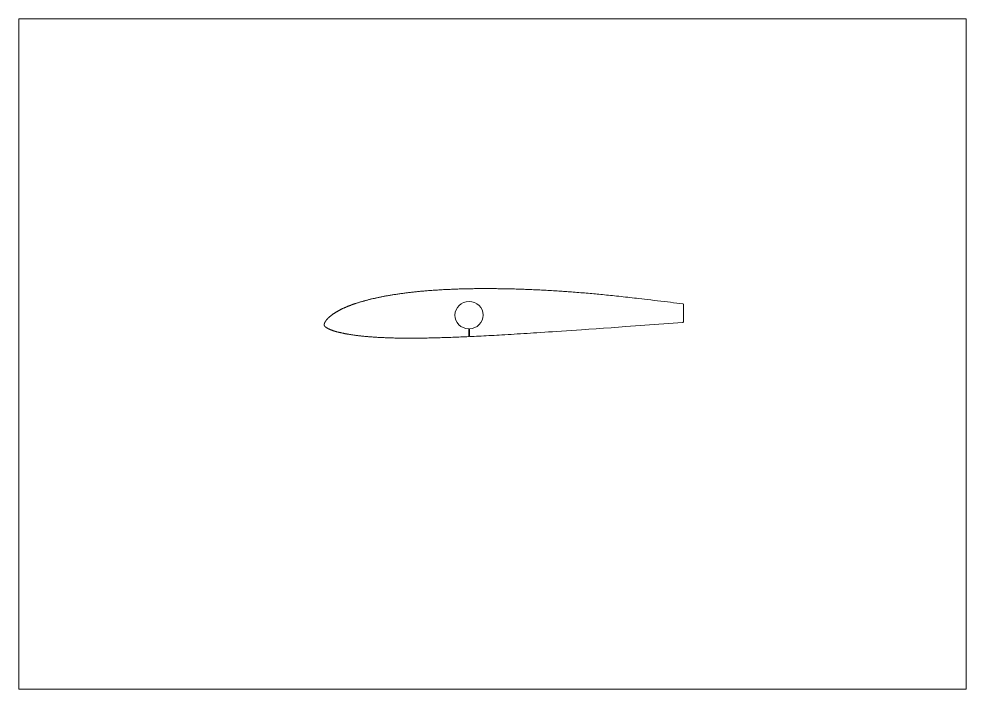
# Paper-space layout 'Sheet' of a CAD drawing. Header units: millimetres. Extents: x 0 to 420, y 0 to 297.
# The model-space entities are those that its viewports show. They can reach past a viewport. Long polylines and large blocks are cut down to what shows.
import ezdxf

# ---------------------------------------------------------------- set-up
doc = ezdxf.new("R2010")
doc.units = ezdxf.units.MM
doc.layers.add('Geometries', color=7, linetype='Continuous')

msp = doc.modelspace()

# ---------------------------------------------------------------- linework, layer by layer
at = {"layer": 'Geometries', "linetype": 'Continuous', "lineweight": 13}
for p, q in [((294.64, 162.8), (294.64, 170.56)), ((199.46, 159.65), (199.46, 156.2)), ((199.76, 156.21), (199.76, 159.65))]:
    msp.add_line(p, q, dxfattribs=at)
at = {"layer": 'Geometries', "linetype": 'Continuous', "lineweight": 13, "flags": 128}
for points in [[(135.37, 161.62), (135.38, 161.66), (135.39, 161.7), (135.39, 161.75), (135.4, 161.79), (135.41, 161.84), (135.42, 161.88), (135.43, 161.92), (135.45, 161.97), (135.46, 162.02), (135.48, 162.07), (135.49, 162.11), (135.51, 162.16), (135.53, 162.21), (135.55, 162.26), (135.57, 162.31), (135.59, 162.36), (135.62, 162.41), (135.64, 162.46), (135.67, 162.51), (135.69, 162.56), (135.72, 162.62), (135.75, 162.67), (135.78, 162.73), (135.81, 162.78), (135.85, 162.84), (135.88, 162.89), (135.91, 162.95), (135.95, 163), (135.99, 163.06), (136.03, 163.12), (136.07, 163.18), (136.11, 163.23), (136.16, 163.3), (136.21, 163.38), (136.27, 163.45), (136.32, 163.51), (136.38, 163.58), (136.43, 163.65), (136.49, 163.72), (136.54, 163.78), (136.6, 163.85), (136.67, 163.93), (136.74, 164), (136.81, 164.08), (136.88, 164.16), (136.95, 164.23), (137.02, 164.31), (137.1, 164.39), (137.18, 164.47), (137.26, 164.55), (137.34, 164.62), (137.42, 164.7), (137.5, 164.78), (137.59, 164.85), (137.67, 164.92), (137.74, 164.99), (137.82, 165.06), (137.9, 165.12), (137.98, 165.19), (138.06, 165.25), (138.17, 165.34), (138.28, 165.43), (138.39, 165.51), (138.49, 165.6), (138.6, 165.68), (138.71, 165.77), (138.82, 165.85), (138.94, 165.93), (139.04, 166.01), (139.15, 166.09), (139.25, 166.16), (139.36, 166.24), (139.47, 166.31), (139.58, 166.39), (139.68, 166.46), (139.79, 166.52), (139.89, 166.59), (139.99, 166.66), (140.1, 166.72), (140.23, 166.81), (140.37, 166.89), (140.5, 166.97), (140.64, 167.05), (140.78, 167.13), (140.91, 167.21), (141.05, 167.29), (141.21, 167.39), (141.37, 167.48), (141.53, 167.57), (141.69, 167.66), (141.85, 167.75), (142.01, 167.83), (142.17, 167.92), (142.32, 168), (142.48, 168.08), (142.63, 168.16), (142.78, 168.24), (142.93, 168.31), (143.08, 168.38), (143.23, 168.46), (143.39, 168.53), (143.54, 168.6), (143.69, 168.67), (143.87, 168.76), (144.05, 168.84), (144.23, 168.92), (144.41, 169), (144.59, 169.08), (144.77, 169.16), (144.96, 169.24), (145.14, 169.32), (145.33, 169.4), (145.52, 169.48), (145.7, 169.55), (145.92, 169.64), (146.14, 169.73), (146.35, 169.82), (146.57, 169.9), (146.79, 169.99), (147.01, 170.07), (147.22, 170.15), (147.43, 170.23), (147.63, 170.3), (147.84, 170.38), (148.05, 170.45), (148.27, 170.53), (148.49, 170.61), (148.71, 170.69), (148.94, 170.76), (149.16, 170.84), (149.38, 170.91), (149.64, 171), (149.91, 171.08), (150.17, 171.17), (150.43, 171.25), (150.7, 171.34), (150.97, 171.42), (151.24, 171.5), (151.51, 171.58), (151.78, 171.66), (152.06, 171.74), (152.33, 171.82), (152.6, 171.9), (152.88, 171.98), (153.16, 172.05), (153.43, 172.13), (153.71, 172.2), (153.99, 172.28), (154.26, 172.35), (154.57, 172.43), (154.87, 172.51), (155.18, 172.59), (155.49, 172.66), (155.79, 172.74), (156.1, 172.81), (156.41, 172.89), (156.71, 172.96), (157.02, 173.03), (157.33, 173.1), (157.63, 173.17), (157.93, 173.24), (158.23, 173.31), (158.54, 173.37), (158.88, 173.45), (159.23, 173.52), (159.57, 173.59), (159.92, 173.66), (160.26, 173.73), (160.61, 173.8), (160.95, 173.87), (161.3, 173.94), (161.66, 174.01), (162.02, 174.08), (162.38, 174.14), (162.75, 174.21), (163.11, 174.28), (163.47, 174.34), (163.87, 174.41), (164.27, 174.48), (164.66, 174.55), (165.06, 174.61), (165.46, 174.68), (165.85, 174.74), (166.25, 174.81), (166.69, 174.88), (167.13, 174.94), (167.56, 175.01), (168, 175.07), (168.44, 175.14), (168.88, 175.2), (169.32, 175.26), (169.76, 175.32), (170.19, 175.38), (170.63, 175.44), (171.06, 175.49), (171.5, 175.55), (171.93, 175.6), (172.36, 175.66), (172.8, 175.71), (173.25, 175.76), (173.7, 175.82), (174.14, 175.87), (174.59, 175.92), (175.03, 175.96), (175.47, 176.01), (175.91, 176.06), (176.35, 176.1), (176.8, 176.15), (177.25, 176.19), (177.69, 176.24), (178.14, 176.28), (178.59, 176.32), (179.04, 176.36), (179.49, 176.4), (180.01, 176.45), (180.54, 176.49), (181.06, 176.53), (181.59, 176.58), (182.11, 176.62), (182.63, 176.66), (183.13, 176.69), (183.62, 176.73), (184.12, 176.76), (184.61, 176.8), (185.11, 176.83), (185.63, 176.86), (186.16, 176.89), (186.68, 176.93), (187.21, 176.96), (187.73, 176.99), (188.26, 177.02), (188.75, 177.04), (189.25, 177.07), (189.74, 177.09), (190.24, 177.12), (190.73, 177.14), (191.29, 177.16), (191.84, 177.19), (192.39, 177.21), (192.94, 177.23), (193.5, 177.25), (194.05, 177.27), (194.6, 177.29), (195.16, 177.31), (195.79, 177.33), (196.42, 177.34), (197.05, 177.36), (197.68, 177.38), (198.31, 177.39), (198.93, 177.4), (199.55, 177.42), (200.17, 177.43), (200.79, 177.44), (201.42, 177.45), (202.05, 177.46), (202.69, 177.46), (203.32, 177.47), (203.95, 177.47), (204.58, 177.48), (205.21, 177.48), (205.85, 177.48), (206.48, 177.49), (207.11, 177.49), (207.74, 177.49), (208.38, 177.48), (209.01, 177.48), (209.64, 177.48), (210.34, 177.47), (211.03, 177.47), (211.73, 177.46), (212.42, 177.45), (213.12, 177.44), (213.87, 177.43), (214.62, 177.42), (215.37, 177.41), (216.12, 177.39), (216.87, 177.38), (217.62, 177.36), (218.32, 177.35), (219.03, 177.33), (219.74, 177.31), (220.44, 177.29), (221.15, 177.27), (221.85, 177.25), (222.56, 177.22), (223.27, 177.2), (223.97, 177.18), (224.68, 177.15), (225.37, 177.12), (226.07, 177.1), (226.76, 177.07), (227.45, 177.04), (228.16, 177.01), (228.87, 176.98), (229.57, 176.94), (230.28, 176.91), (230.98, 176.88), (231.68, 176.84), (232.37, 176.81), (233.06, 176.77), (233.76, 176.73), (234.58, 176.69), (235.41, 176.64), (236.23, 176.59), (237.06, 176.54), (237.88, 176.49), (238.71, 176.44), (239.41, 176.39), (240.12, 176.35), (240.82, 176.3), (241.53, 176.25), (242.23, 176.2), (242.92, 176.15), (243.62, 176.1), (244.31, 176.05), (245, 176), (245.83, 175.94), (246.65, 175.88), (247.47, 175.81), (248.3, 175.75), (249.12, 175.68), (249.94, 175.61), (250.77, 175.54), (251.59, 175.47), (252.41, 175.4), (253.24, 175.33), (254.06, 175.25), (254.88, 175.18), (255.66, 175.11), (256.43, 175.03), (257.21, 174.96), (257.99, 174.88), (258.76, 174.81), (259.66, 174.72), (260.55, 174.63), (261.45, 174.54), (262.35, 174.45), (263.24, 174.36), (264.14, 174.26), (265.04, 174.17), (266.02, 174.06), (267.01, 173.96), (268, 173.85), (268.98, 173.74), (269.97, 173.63), (270.95, 173.52), (271.94, 173.41), (272.92, 173.3), (273.91, 173.18), (274.89, 173.07), (276.18, 172.92), (277.47, 172.77), (278.76, 172.62), (280.23, 172.44), (281.69, 172.27), (283.16, 172.1), (284.62, 171.92), (286.09, 171.75), (287.55, 171.57), (288.93, 171.41), (290.32, 171.24), (291.7, 171.08), (293.08, 170.92), (294.46, 170.75)], [(294.46, 170.75), (294.47, 170.75), (294.49, 170.75), (294.5, 170.75), (294.51, 170.74), (294.52, 170.74), (294.54, 170.73), (294.55, 170.72), (294.56, 170.71), (294.57, 170.7), (294.58, 170.7), (294.59, 170.68), (294.6, 170.67), (294.61, 170.66), (294.62, 170.65), (294.62, 170.64), (294.63, 170.62), (294.63, 170.61), (294.64, 170.6), (294.64, 170.58), (294.64, 170.57), (294.64, 170.56)], [(199.46, 156.2), (198.57, 156.16), (197.67, 156.12), (196.78, 156.08), (195.89, 156.04), (195, 156.01), (194.13, 155.97), (193.25, 155.94), (192.37, 155.91), (191.5, 155.87), (190.72, 155.85), (189.93, 155.82), (189.15, 155.79), (188.37, 155.77), (187.59, 155.75), (186.81, 155.72), (186.02, 155.7), (185.24, 155.68), (184.54, 155.66), (183.84, 155.65), (183.14, 155.63), (182.44, 155.61), (181.74, 155.6), (181.05, 155.59), (180.36, 155.57), (179.67, 155.56), (178.98, 155.55), (178.37, 155.55), (177.76, 155.54), (177.14, 155.53), (176.53, 155.53), (175.91, 155.52), (175.3, 155.52), (174.68, 155.52), (174.07, 155.51), (173.48, 155.51), (172.89, 155.51), (172.31, 155.52), (171.72, 155.52), (171.13, 155.52), (170.54, 155.53), (169.99, 155.53), (169.44, 155.54), (168.88, 155.55), (168.33, 155.55), (167.77, 155.56), (167.22, 155.58), (166.67, 155.59), (166.11, 155.6), (165.56, 155.61), (165.01, 155.63), (164.57, 155.64), (164.14, 155.66), (163.7, 155.67), (163.27, 155.69), (162.83, 155.7), (162.37, 155.72), (161.91, 155.74), (161.45, 155.76), (160.99, 155.78), (160.53, 155.8), (160.07, 155.83), (159.63, 155.85), (159.2, 155.87), (158.76, 155.9), (158.33, 155.93), (157.89, 155.95), (157.46, 155.98), (157.03, 156.01), (156.59, 156.04), (156.16, 156.07), (155.72, 156.11), (155.38, 156.13), (155.04, 156.16), (154.7, 156.19), (154.36, 156.22), (154.02, 156.25), (153.67, 156.28), (153.32, 156.31), (152.97, 156.35), (152.62, 156.38), (152.27, 156.42), (151.92, 156.46), (151.58, 156.49), (151.23, 156.53), (150.89, 156.57), (150.58, 156.61), (150.28, 156.64), (149.97, 156.68), (149.66, 156.72), (149.36, 156.76), (149.05, 156.8), (148.74, 156.84), (148.44, 156.89), (148.13, 156.93), (147.83, 156.98), (147.52, 157.02), (147.22, 157.07), (146.91, 157.12), (146.61, 157.17), (146.3, 157.22), (146, 157.27), (145.78, 157.31), (145.57, 157.34), (145.35, 157.38), (145.14, 157.42), (144.92, 157.46), (144.71, 157.5), (144.5, 157.54), (144.29, 157.58), (144.09, 157.62), (143.87, 157.67), (143.65, 157.71), (143.43, 157.76), (143.21, 157.81), (142.99, 157.86), (142.77, 157.91), (142.55, 157.96), (142.31, 158.02), (142.07, 158.08), (141.83, 158.13), (141.59, 158.19), (141.35, 158.25), (141.18, 158.3), (141.01, 158.34), (140.85, 158.39), (140.68, 158.43), (140.55, 158.47), (140.42, 158.5), (140.29, 158.54), (140.16, 158.58), (140, 158.63), (139.85, 158.68), (139.69, 158.73), (139.54, 158.78), (139.39, 158.83), (139.23, 158.88), (139.08, 158.93), (138.94, 158.99), (138.79, 159.04), (138.64, 159.1), (138.49, 159.15), (138.35, 159.21), (138.21, 159.27), (138.06, 159.32), (137.92, 159.38), (137.83, 159.42), (137.73, 159.46), (137.64, 159.51), (137.54, 159.55), (137.45, 159.59), (137.36, 159.63), (137.27, 159.68), (137.18, 159.72), (137.09, 159.76), (137.01, 159.81), (136.92, 159.85), (136.85, 159.89), (136.79, 159.93), (136.72, 159.97), (136.65, 160.01), (136.58, 160.05), (136.52, 160.09), (136.45, 160.13), (136.39, 160.17), (136.32, 160.22), (136.26, 160.26), (136.19, 160.31), (136.13, 160.35), (136.07, 160.4), (136, 160.45), (135.94, 160.5), (135.88, 160.55), (135.85, 160.58), (135.81, 160.6), (135.78, 160.63), (135.75, 160.66), (135.71, 160.69), (135.69, 160.72), (135.66, 160.74), (135.64, 160.77), (135.62, 160.79), (135.59, 160.82), (135.57, 160.85), (135.55, 160.87), (135.53, 160.9), (135.51, 160.93), (135.49, 160.96), (135.48, 160.98), (135.46, 161), (135.45, 161.03), (135.44, 161.05), (135.43, 161.08), (135.42, 161.1), (135.41, 161.13), (135.4, 161.16), (135.39, 161.18), (135.38, 161.21), (135.37, 161.24), (135.37, 161.27), (135.36, 161.29), (135.36, 161.32), (135.36, 161.35), (135.36, 161.37), (135.36, 161.4), (135.36, 161.43), (135.36, 161.46), (135.36, 161.5), (135.36, 161.53), (135.37, 161.56), (135.37, 161.59), (135.37, 161.62)], [(294.26, 162.4), (287.98, 161.95), (281.7, 161.51), (275.42, 161.07), (269.15, 160.63), (265.86, 160.4), (262.57, 160.16), (259.28, 159.93), (255.99, 159.7), (252.7, 159.47), (249.42, 159.25), (247.21, 159.09), (245, 158.94), (242.79, 158.79), (240.58, 158.64), (238.37, 158.49), (236.63, 158.37), (234.89, 158.26), (233.16, 158.14), (231.42, 158.03), (229.68, 157.92), (228.23, 157.82), (226.79, 157.73), (225.34, 157.64), (223.89, 157.55), (222.44, 157.46), (221, 157.37), (219.63, 157.28), (218.27, 157.2), (216.9, 157.12), (215.54, 157.04), (214.17, 156.96), (213.02, 156.89), (211.87, 156.83), (210.71, 156.77), (209.56, 156.7), (208.41, 156.64), (207.25, 156.58), (206.1, 156.52), (205.04, 156.46), (203.99, 156.41), (202.93, 156.36), (201.87, 156.31), (200.81, 156.26), (199.76, 156.21)], [(294.64, 162.8), (294.64, 162.78), (294.64, 162.76), (294.64, 162.74), (294.64, 162.73), (294.63, 162.71), (294.63, 162.69), (294.62, 162.67), (294.61, 162.65), (294.6, 162.63), (294.59, 162.62), (294.58, 162.6), (294.57, 162.58), (294.56, 162.56), (294.55, 162.55), (294.53, 162.53), (294.52, 162.51), (294.5, 162.5), (294.48, 162.49), (294.47, 162.47), (294.45, 162.46), (294.43, 162.45), (294.41, 162.44), (294.39, 162.43), (294.37, 162.42), (294.35, 162.42), (294.33, 162.41), (294.32, 162.41), (294.3, 162.4), (294.28, 162.4), (294.26, 162.4)]]:
    msp.add_lwpolyline(points, dxfattribs=at)
at = {"layer": 'Geometries', "linetype": 'Continuous', "lineweight": 13}
msp.add_ellipse((199.61, 165.7), major_axis=(-6.26, -0.11), ratio=0.965914, start_param=1.577132, end_param=7.812416, dxfattribs=at)

psp = doc.layouts.new('Sheet')

# ---------------------------------------------------------------- viewports
at = {"layer": '0'}
psp.add_viewport(center=(210, 148.5), size=(420, 297), view_center_point=(210, 148.5), view_height=297, dxfattribs=at)

doc.saveas('drawing.dxf')
